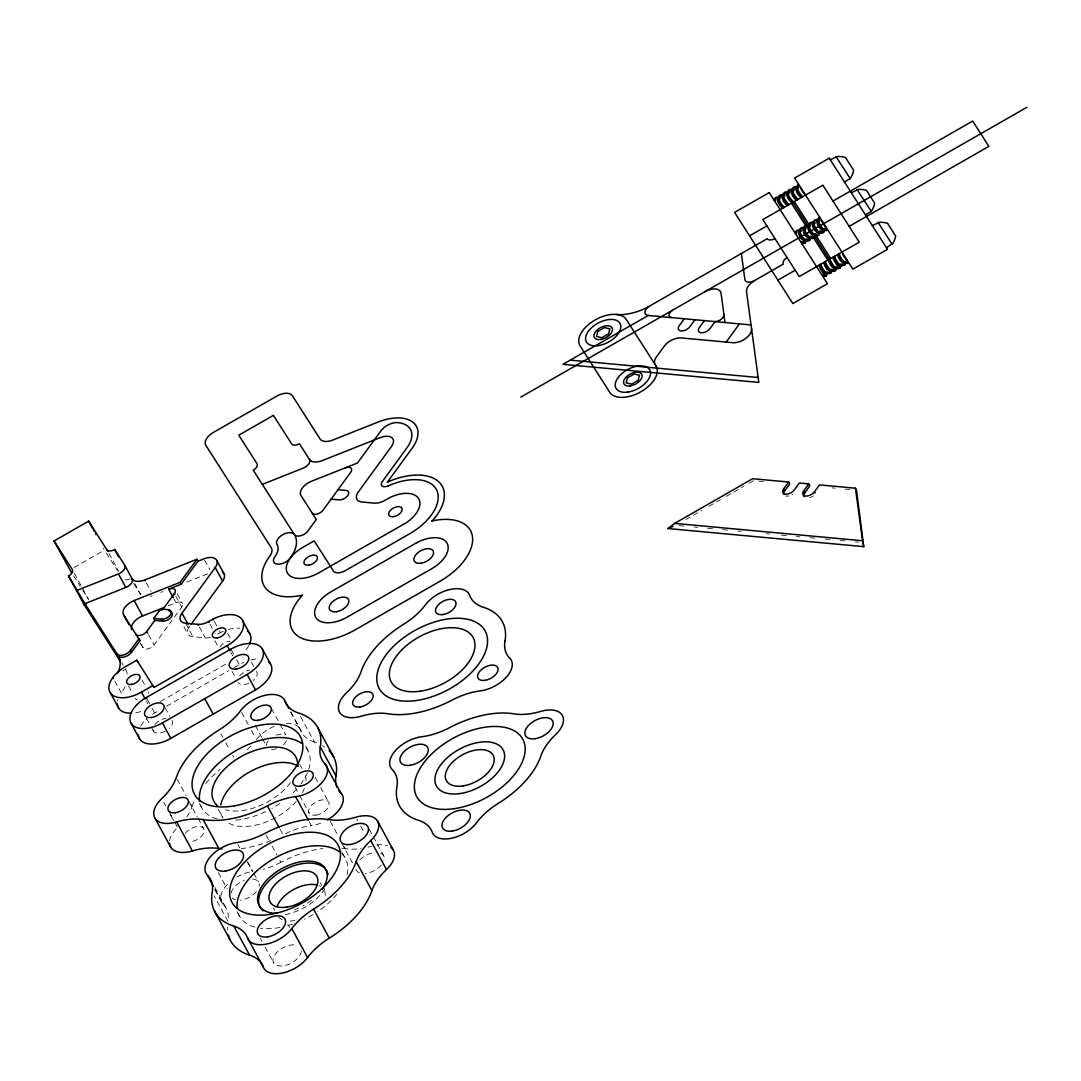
<?xml version="1.0" encoding="UTF-8"?>
<svg xmlns="http://www.w3.org/2000/svg" width="1081" height="1081" viewBox="0 0 1081 1081"><rect width="100%" height="100%" fill="white"/><g stroke="black" fill="none" stroke-linecap="round" stroke-linejoin="round"><path stroke-width="0.75" stroke-dasharray="5 3.75" d="M140.395 643.438L143.178 647.789A6.662 3.756 -28.5 0 0 148.232 648.789A6.662 3.756 -28.5 0 0 154.083 644.965L172.217 620.102M174.595 616.846L181.716 607.076A6.662 3.756 -28.5 0 0 181.824 602.725A6.662 3.756 -28.5 0 0 176.054 602.712L167.677 606.036M210.471 637.385A13.31 7.499 -28.5 0 1 205.282 637.898L192.972 636.763A13.31 7.499 -28.5 0 1 189.337 626.71L191.148 624.223M74.116 567.471L104.425 550.121M160.42 701.515L226.564 663.653M152.597 714.284A26.62 14.999 -28.5 0 1 154.637 713.041L159.934 710.014M166.542 706.231L228.713 670.625M234.009 667.599L239.293 664.572A26.62 14.999 -28.5 0 1 243.63 662.369M685.827 519.542L701.731 510.435M708.947 506.3L720.514 499.679M726.297 496.368L743.633 486.436M749.417 483.126L753.754 480.64M160.718 592.415L162.893 591.55M186.824 582.064L207.917 573.7M758.659 481.099L763.551 481.545M831.978 487.869L835.248 488.18M845.045 489.085L849.95 489.531M679.071 525.636L684.097 526.109M694.164 527.028L697.529 527.339M707.596 528.271L712.622 528.744M722.689 529.663L727.716 530.136M737.783 531.068L741.147 531.379M766.307 533.703L769.658 534.014M781.401 535.095L786.441 535.554M796.508 536.487L799.859 536.798M809.926 537.73L814.952 538.189M825.019 539.122L830.059 539.595M840.126 540.514L845.153 540.986M855.22 541.919L858.571 542.23M133.598 583.443L140.516 594.266A13.31 7.499 -28.5 0 0 140.868 594.739M106.262 552.999L117.343 570.336M73.589 575.903L80.237 586.307M82.71 590.172L88.034 598.496A6.662 3.756 -28.5 0 1 88.372 599.887M369.283 829.262L372.432 835.059M373.215 836.505L383.444 855.341M356.825 819.033L357.811 820.844M360.757 826.276L364.689 833.519M300.626 716.676L314.395 742.052A79.859 45.01 -28.5 0 1 317.26 743.052M290.87 712.082L300.707 730.202A53.239 29.998 -28.5 0 0 314.395 742.052M290.573 711.906L301.585 732.188M204.66 560.188L209.809 569.66M305.693 746.403L307.896 750.457M315.166 777.361L317.517 781.698M320.665 787.495L328.543 801.994M251.333 662.085L254.373 667.707M271.547 708.65L279.411 723.148M280.195 724.594L285.708 734.742M299.775 764.321L302.072 768.537M330.327 821.452L337.218 834.127M344.109 846.815L345.096 848.626A53.239 29.998 -28.5 0 0 361.027 848.558M227.686 633.29L231.361 640.06M341.704 843.139L352.73 863.435M341.826 851.896L345.501 858.652M231.956 651.046L233.523 653.937M236.671 659.734L239.293 664.572M214.403 621.629L217.159 626.696M219.457 630.926L220.375 632.615L215.97 635.128L215.051 633.439M230.834 652.343L232.672 655.721M209.998 624.129L213.214 630.047M231.996 671.301L235.82 678.327M294.978 787.009L298.91 794.265M299.707 795.711L309.152 813.101M214.862 640.641L218.524 647.411M309.396 822.006L311.369 825.627A26.62 14.999 -28.5 0 0 323.692 821.911M255.292 725.554L261.588 737.147M262.386 738.607L266.318 745.849M199.309 626.912L205.282 637.898M177.338 594.05L182.473 603.522M241.658 712.447L248.549 725.135M251.495 730.567L255.427 737.81M175.744 596.09L181.716 607.076M188.878 625.858L189.337 626.71M173.757 598.482L176.054 602.712M185.621 623.237L192.972 636.763M320.206 882.691L321.665 885.407M146.286 582.862L151.016 591.564M280.168 829.424L283.114 834.856A53.239 29.998 -28.5 0 1 311.369 825.627M220.889 733.661L222.862 737.283M225.807 742.715L229.74 749.971M232.699 755.403L233.672 757.213M134.747 583.632L140.516 594.266M266.102 835.127L269.047 840.559M272.007 845.991L276.925 855.057M279.871 860.49L280.857 862.3A79.859 45.01 -28.5 0 1 322.746 848.517M108.884 553.296L118.734 571.417M103.371 548.189L103.898 549.148M148.583 634.817L154.083 644.965M140.881 643.56L143.178 647.789M287.965 924.552L289.546 927.457M165.136 707.744L169.717 716.176M273.29 907.783L274.75 910.486M247.495 861.652L253.008 871.799M253.792 873.245L258.521 881.947M237.847 844.356L239.82 847.977M247.684 862.476L252.603 871.529M218.2 809.183L222.781 817.614A46.591 26.255 -28.5 0 1 220.443 810.628M142.057 680.003L145.881 687.03M147.286 699.515L149.908 704.353M152.016 708.217L154.637 713.041M146.178 700.812L147.746 703.717M199.485 803.521L201.688 807.588M74.251 573.133L88.034 598.496M121.707 662.531L123.18 665.234M146.584 718.379L150.394 725.405M151.151 726.81L153.448 731.026M128.477 685.935L132.287 692.962M177.284 779.36L186.148 795.67M191.067 804.723L192.04 806.534A53.239 29.998 -28.5 0 1 186.554 817.195M188.662 801.048L197.323 816.993M198.107 818.452L203.62 828.6M260.399 938.443L261.98 941.335M265.129 947.132L273.777 963.076M114.87 681.057L121.302 692.894A26.62 14.999 -28.5 0 0 119.532 695.61M218.362 872.637L227.01 888.582M237.077 911.729L239.279 915.783M214.889 887.487L225.915 907.783M215.349 889.812L223.213 904.297A53.239 29.998 -28.5 0 1 227.956 921.282L214.173 895.906M214.822 889.568L221.902 902.621M169.271 812.155L173.987 820.857M174.771 822.303L178.716 829.559M163.717 802.251L165.677 805.872M170.595 814.939L173.555 820.371M183.973 626.656L187.972 634.128M813.304 495.855A6.918 3.905 -28.5 0 1 809.534 497.679M792.589 494.382A6.918 3.905 -28.5 0 1 791.981 494.747M788.765 495.963A6.918 3.905 -28.5 0 1 785.644 495.949M376.715 845.058A26.62 14.999 -28.5 0 1 387.579 845.693M371.58 846.207A53.239 29.998 -28.5 0 1 368.04 847.166M227.456 929.755A79.859 45.01 -28.5 0 1 227.388 926.971M341.745 848.166A79.859 45.01 -28.5 0 1 345.096 848.626M280.857 862.3A53.239 29.998 -28.5 0 1 263.088 869.408M223.213 904.297A26.62 14.999 -28.5 0 1 227.726 884.028M236.725 877.123A26.62 14.999 -28.5 0 1 250.968 871.786M324.503 890.649A26.62 14.999 -28.5 0 1 324.543 898.541M294.924 920.512A26.62 14.999 -28.5 0 1 287.965 920.931M282.29 919.634A26.62 14.999 -28.5 0 1 278.52 916.985M319.273 885.731A26.62 14.999 -28.5 0 1 320.76 886.488M380.782 853.179A15.445 8.702 -28.5 0 1 383.836 860.611M381.309 864.962A15.445 8.702 -28.5 0 1 365.256 873.556M359.324 872.853A15.445 8.702 -28.5 0 1 356.027 869.219M359.73 860.017A15.445 8.702 -28.5 0 1 374.85 852.477M252.562 879.029A15.445 8.702 -28.5 0 1 259.183 886.177M256.386 891.568A15.445 8.702 -28.5 0 1 240.333 900.149M235.388 899.797A15.445 8.702 -28.5 0 1 232.212 897.906M231.077 893.055A15.445 8.702 -28.5 0 1 244.306 880.434M301.356 950.983A15.445 8.702 -28.5 0 1 283.263 965.846A15.445 8.702 -28.5 0 1 274.844 954.901A15.445 8.702 -28.5 0 1 296.91 945.226M324.908 888.501A37.93 21.377 -28.5 0 1 284.925 914.594M341.799 853.733A60.306 33.984 -28.5 0 1 347.055 874.772M336.934 894.136A60.306 33.984 -28.5 0 1 317.476 911.688M312.936 914.594A60.306 33.984 -28.5 0 1 304.491 919.201M292.546 924.133A60.306 33.984 -28.5 0 1 287.006 925.849M280.033 927.444A60.306 33.984 -28.5 0 1 260.562 928.268M254.724 927.106A60.306 33.984 -28.5 0 1 238.036 912.864M311.423 900.257A37.93 21.377 -28.5 0 1 303.058 905.756M298.775 907.918A37.93 21.377 -28.5 0 1 293.519 910.094M270.885 840.572A79.859 45.01 -28.5 0 1 241.225 848.653M192.04 806.534A79.859 45.01 -28.5 0 1 194.526 800.44M205.701 783.509A79.859 45.01 -28.5 0 1 220.132 769.402M322.557 745.566A79.859 45.01 -28.5 0 1 324.949 747.093M286.316 723.486A26.62 14.999 -28.5 0 1 300.707 730.202M256.413 739.634A26.62 14.999 -28.5 0 1 276.141 725.648M250.833 746.147A53.239 29.998 -28.5 0 1 245.455 751.173M169.568 840.802A26.62 14.999 -28.5 0 1 176.257 828.83M185.162 833.519A11.175 6.297 -28.5 0 1 198.999 826.465A11.175 6.297 -28.5 0 1 203.025 834.248A11.175 6.297 -28.5 0 1 189.459 841.829M286.465 740.782A11.175 6.297 -28.5 0 1 281.911 745.971M276.385 748.741A11.175 6.297 -28.5 0 1 270.547 749.309M266.534 745.62A11.175 6.297 -28.5 0 1 268.642 740.336M276.196 735.107A11.175 6.297 -28.5 0 1 285.181 734.945M305.491 775.766A46.591 26.255 -28.5 0 1 305.964 781.131M304.383 788.319A46.591 26.255 -28.5 0 1 302.383 792.684M296.248 801.44A46.591 26.255 -28.5 0 1 226.037 821.263M306.261 747.876A60.306 33.984 -28.5 0 1 300.964 783.833M296.68 789.035A60.306 33.984 -28.5 0 1 290.816 794.913M279.884 803.48A60.306 33.984 -28.5 0 1 271.831 808.439M265.629 811.601A60.306 33.984 -28.5 0 1 232.928 820.398M217.132 818.912A60.306 33.984 -28.5 0 1 200.444 804.669M290.465 782.739A46.591 26.255 -28.5 0 1 225.402 809.75M250.806 659.91A26.62 14.999 -28.5 0 1 257.994 658.924M140.679 726.108A26.62 14.999 -28.5 0 1 146.705 718.797M172.014 720.392A10.702 6.027 -28.5 0 1 169.163 728.486M165.136 731.256A10.702 6.027 -28.5 0 1 152.907 729.418M154.921 724.365A10.702 6.027 -28.5 0 1 166.055 718.406M256.346 671.477A10.702 6.027 -28.5 0 1 253.062 680.665M248.9 683.206A10.702 6.027 -28.5 0 1 238.104 682.543M239.59 675.882A10.702 6.027 -28.5 0 1 249.738 670.058M248.9 645.425A26.728 15.066 -28.5 0 1 243.657 652.302M220.389 632.642A26.728 15.066 -28.5 0 1 223.294 631.29M228.456 629.48A26.728 15.066 -28.5 0 1 239.82 628.237M152.164 595.78A13.31 7.499 -28.5 0 1 150.205 596.347M125.382 669.288A41.2 23.214 -28.5 0 1 127.274 674.206M125.153 686.489A41.2 23.214 -28.5 0 1 121.302 692.894M140.652 711.595A26.62 14.999 -28.5 0 1 134.868 712.92M117.464 701.204A26.62 14.999 -28.5 0 1 117.761 699.826M220.011 647.073A7.391 4.162 -28.5 0 1 229.969 641.371M122.694 671.031A26.62 14.999 -28.5 0 1 126.315 668.72M148.475 691.948A7.391 4.162 -28.5 0 1 148.489 693.272M137.611 699.92A7.391 4.162 -28.5 0 1 135.166 698.258M129.936 578.808A6.662 3.756 -28.5 0 1 124.234 579.754M316.044 815.101A11.175 6.297 -28.5 0 0 328.813 802.494A11.175 6.297 -28.5 0 0 311.679 805.061A11.175 6.297 -28.5 0 0 316.044 815.101"/><path stroke-width="1.5" d="M781.766 194.715A2.648 1.5 -28.5 0 0 781.036 194.594L778.712 196.053L778.806 198.877A54.861 30.917 -28.5 0 0 780.901 203.201A52.456 29.552 -28.5 0 0 784.32 207.255M787.184 192.269L786.4 192.053A2.648 1.5 -28.5 0 0 785.657 191.945L783.333 193.418L783.414 196.229A54.861 30.917 -28.5 0 0 785.522 200.553M791.805 189.621L791.022 189.405A2.648 1.5 -28.5 0 0 790.279 189.297L787.941 190.769L788.035 193.58M795.63 186.77A2.648 1.5 -28.5 0 0 794.886 186.662L792.562 188.121L792.657 190.945M808.142 225.145L807.426 224.956A2.648 1.5 -28.5 0 0 806.683 224.848L804.345 226.307L804.44 229.131M810.561 222.497L808.912 223.821L809.061 226.483M819.695 217.267L818.141 218.524L818.29 221.2M773.901 199.877L775.685 197.539M829.532 258.562L830.167 261.494A52.374 29.511 -28.5 0 0 833.424 266.534L835.937 268.385M828.397 259.17L829.019 262.102A53.496 30.146 -28.5 0 0 831.424 266.156L834.478 268.912L836.653 268.48M782.901 195.175L783.603 198.566A53.104 29.93 -28.5 0 0 784.874 200.931A38.362 21.62 -28.5 0 0 788.508 204.863M778.469 196.931L778.982 201.201A53.104 29.93 -28.5 0 0 780.252 203.566A38.362 21.62 -28.5 0 0 783.887 207.511M782.901 195.175L783.09 194.283M787.711 191.634L788.211 195.918A52.888 29.809 -28.5 0 0 791.333 200.688L793.805 202.552M792.332 188.986L792.832 193.269A53.104 29.93 -28.5 0 0 794.103 195.634A38.362 21.62 -28.5 0 0 797.737 199.58M796.94 186.351L797.454 190.621A53.104 29.93 -28.5 0 0 798.724 192.999A38.362 21.62 -28.5 0 0 802.359 196.931M799.494 229.821L800.008 234.104A52.766 29.741 -28.5 0 0 803.169 238.928L805.669 240.779M804.115 227.186L804.615 231.456A52.766 29.741 -28.5 0 0 807.777 236.28L810.291 238.131M808.737 224.537L809.237 228.821A52.766 29.741 -28.5 0 0 812.399 233.631L815.398 235.617M805.669 241.955L805.831 241.198M813.344 221.889L813.858 226.172A52.766 29.741 -28.5 0 0 817.02 230.983L820.02 232.983M810.453 238.55L810.291 239.32A1.703 0.959 -28.5 0 1 809.655 240.428M817.966 219.254L818.479 223.524A52.766 29.741 -28.5 0 0 821.641 228.348L824.141 230.199M814.912 236.671L815.06 235.928M819.52 234.023L819.682 233.266M824.303 230.618L824.141 231.388A1.703 0.959 -28.5 0 1 823.519 232.496M826.695 274.858L826.857 274.101M831.316 272.223L831.478 271.453M835.937 269.574L836.086 268.804M840.545 266.926L840.707 266.169M845.166 264.291L845.328 263.521M805.561 225.375L791.414 203.242L793.346 203.174L794.265 201.579M791.4 203.214L762.821 219.565L799.237 276.56L827.816 260.197L828.749 258.575L830.694 258.548L859.273 242.185L822.857 185.189L794.278 201.552L808.75 224.186M819.736 217.335L819.29 218.727A15.553 8.77 -28.5 0 0 819.384 219.943L819.601 220.983M886.474 247.738L892.974 243.211A31.146 17.553 -28.5 0 0 895.636 236.023L887.569 223.389M789.468 189.743L789.346 193.377M802.791 227.605A2.648 1.5 -28.5 0 0 802.061 227.496L800.913 228.686L801.129 231.564M816.641 219.673A2.648 1.5 -28.5 0 0 815.912 219.565L814.763 220.754L814.993 223.632M107.911 551.486L88.683 521.123L54.05 540.959L72.292 569.511A6.662 3.756 -28.5 0 1 68.535 575.984L84.926 603.671L116.978 653.829A8.256 4.648 -28.5 0 0 123.248 655.059A8.256 4.648 -28.5 0 0 130.504 650.316L138.909 638.79L139.962 640.722L131.558 652.248A8.256 4.648 -28.5 0 1 124.288 656.991A8.256 4.648 -28.5 0 1 118.032 655.762A41.2 23.214 -28.5 0 1 117.815 672.963M170.433 611.805A6.918 3.905 -28.5 0 1 171.068 617.292A6.918 3.905 -28.5 0 1 162.609 621.102L154.799 620.386L153.745 618.454L160.65 608.981L168.46 609.711L169.312 611.278M127.342 621.683L123.666 614.927A13.31 7.499 -28.5 0 1 134.152 600.536L180.108 582.321L196.918 559.269L197.958 561.201L181.149 584.253L168.704 589.186L173.298 597.644M136.287 635.115L135.828 634.263A6.662 3.756 -28.5 0 0 140.881 635.25A6.662 3.756 -28.5 0 0 146.746 631.426L154.799 620.386M162.501 609.833L174.379 593.55A6.662 3.756 -28.5 0 0 174.473 589.199A6.662 3.756 -28.5 0 0 168.704 589.186M227.213 645.668A26.728 15.066 -28.5 0 0 242.549 620.278A26.728 15.066 -28.5 0 0 213.038 619.116L208.619 621.602A13.31 7.499 -28.5 0 1 197.931 624.372L185.621 623.237A13.31 7.499 -28.5 0 1 181.986 613.184L215.254 567.566A13.31 7.499 -28.5 0 0 215.47 558.85A13.31 7.499 -28.5 0 0 203.931 558.836L197.958 561.201M191.148 624.223L222.605 581.092A13.31 7.499 -28.5 0 0 222.362 572.079M387.39 482.14L412.131 448.223A39.929 22.498 -28.5 0 0 412.753 422.103A39.929 22.498 -28.5 0 0 378.147 422.049L332.61 440.102A13.31 7.499 -28.5 0 1 320.017 438.94L292.451 395.808A13.31 7.499 -28.5 0 0 276.858 396.078L213.362 432.441A13.31 7.499 -28.5 0 0 205.863 445.386L271.263 547.743A14.58 8.216 -28.5 0 1 269.818 556.093A53.239 29.998 -28.5 0 0 302.531 595.118A53.239 29.998 -28.5 0 0 298.383 636.412A53.239 29.998 -28.5 0 0 355.23 629.804L439.886 581.321A53.239 29.998 -28.5 0 0 472.465 536.73A53.239 29.998 -28.5 0 0 431.9 521.028M684.259 318.773L679.206 325.705A6.918 3.905 -28.5 0 0 681.098 330.921A6.918 3.905 -28.5 0 0 689.894 326.692L694.934 319.773M704.393 320.638L699.339 327.557A6.918 3.905 -28.5 0 0 701.231 332.786A6.918 3.905 -28.5 0 0 710.028 328.543L715.082 321.625L751.038 324.949M726.148 342.082L739.431 323.881M804.088 496.611A6.918 3.905 -28.5 0 1 804.805 492.747L809.845 485.828L808.791 483.896L799.345 483.018L794.292 489.936A6.918 3.905 -28.5 0 1 785.509 494.179A6.918 3.905 -28.5 0 1 783.617 488.95L788.657 482.031L789.711 483.964L784.657 490.882A6.918 3.905 -28.5 0 0 783.779 494.382M788.657 482.031L752.7 478.707L674.666 523.393L667.882 528.541L863.746 546.648L856.49 490.139L855.436 488.207L819.479 484.883L814.439 491.801A6.918 3.905 -28.5 0 1 805.642 496.044A6.918 3.905 -28.5 0 1 803.751 490.815L808.791 483.896M780.32 194.918L780.117 198.661M784.941 192.283L784.725 196.026M794.184 186.986L793.967 190.729M798.967 230.456L798.197 230.239A2.648 1.5 -28.5 0 0 797.44 230.131L796.292 231.334L796.521 234.212M806.075 225.091L805.75 228.915M830.289 159.799L837.532 156.461A31.146 17.553 -28.5 0 1 845.504 157.556L853.598 170.217A31.146 17.553 -28.5 0 1 850.923 177.406L850.179 178.622L836.018 156.529M778.388 197.296L777.104 198.85L778.252 202.701A55.739 31.417 -28.5 0 0 779.117 204.214A38.362 21.62 -28.5 0 0 782.752 208.16M783.009 194.648L781.725 196.215L782.86 200.053A55.739 31.417 -28.5 0 0 783.739 201.579A38.362 21.62 -28.5 0 0 787.373 205.512M787.63 192.013L786.346 193.567L787.481 197.418A53.496 30.146 -28.5 0 0 790.17 201.309L792.63 203.187M792.251 189.364L790.954 190.918L792.103 194.769A55.739 31.417 -28.5 0 0 792.968 196.283A38.362 21.62 -28.5 0 0 796.616 200.228M796.859 186.716L795.575 188.283L796.724 192.121A55.739 31.417 -28.5 0 0 797.589 193.648A38.362 21.62 -28.5 0 0 801.224 197.58M749.552 235.82L766.875 225.902M844.423 181.932L850.152 178.662M832.992 201.052L972.684 121.058L988.858 146.381L849.166 226.375M851.315 192.702L858.557 189.364A31.146 17.553 -28.5 0 1 866.53 190.459L874.624 203.12A31.146 17.553 -28.5 0 1 871.948 210.309L871.259 211.444L857.03 189.418M715.095 321.598L648.289 315.463L562.958 364.324L758.821 382.417L746.525 291.654A13.31 7.499 -28.5 0 1 754.673 280.492L783.36 264.061A6.662 3.756 -28.5 0 1 787.117 257.589M796.711 230.442L794.913 232.82M801.332 227.794L799.67 229.104L799.818 231.78M815.182 219.862L813.52 221.173L813.682 223.835M799.413 230.199L798.129 231.753L799.264 235.604A56.09 31.606 -28.5 0 0 801.156 238.563L804.223 241.293L806.629 240.739M804.034 227.551L802.751 229.118L803.886 232.956A56.09 31.606 -28.5 0 0 805.777 235.915L808.845 238.658L811.236 238.104M808.656 224.916L807.358 226.47L808.507 230.307A56.09 31.606 -28.5 0 0 810.399 233.266L813.466 236.009L815.858 235.455M813.263 222.267L811.98 223.821L813.128 227.672A56.09 31.606 -28.5 0 0 815.006 230.618L818.074 233.361L820.479 232.807M817.885 219.619L816.601 221.173L817.736 225.024A56.09 31.606 -28.5 0 0 819.628 227.983L822.695 230.726L825.1 230.172M520.826 397.105L1026.95 107.276M809.412 240.455L807.588 241.252L805.223 240.063M814.155 237.739L812.209 238.604L809.845 237.415M823.276 232.523L821.438 233.32L819.074 232.131M865.449 214.835L871.178 211.565M872.326 225.605L879.583 222.267A31.146 17.553 -28.5 0 1 887.542 223.362M777.874 280.141L795.184 270.223M154.043 687.435L136.814 660.18L125.261 666.788A26.62 14.999 -28.5 0 0 110.262 692.678A26.62 14.999 -28.5 0 0 141.449 692.124L152.989 685.503L154.043 687.435L227.159 645.573L229.915 650.654M825.938 275.925L823.492 276.709A8.04 4.527 -28.5 0 1 822.803 276.412M835.167 270.642L833.235 271.507L830.87 270.318M839.788 267.993L837.843 268.858L835.478 267.669A53.172 29.957 -28.5 0 1 832.194 263.71A49.118 27.674 -28.5 0 1 829.884 258.562M403.483 524.339L318.827 572.822A26.62 14.999 -28.5 0 1 287.641 573.376A26.62 14.999 -28.5 0 1 302.639 547.486L314.179 540.878L333.394 570.957A9.986 5.621 -28.5 0 0 345.096 570.741L409.55 533.838A46.713 26.322 -28.5 0 0 436.927 490.558A46.713 26.322 -28.5 0 0 388.376 485.855M139.638 738.931L131.247 723.473A26.62 14.999 -28.5 0 1 146.246 697.583L230.902 649.113A26.62 14.999 -28.5 0 1 262.075 648.546L270.48 664.018M131.247 723.473A26.62 14.999 -28.5 0 0 162.42 722.919L247.09 674.436A26.62 14.999 -28.5 0 0 262.075 648.546M138.3 734.945A26.62 14.999 -28.5 0 0 170.825 738.377L255.481 689.894A26.62 14.999 -28.5 0 0 268.615 661.923M846.112 263.075L843.721 263.629L840.653 260.886A55.739 31.417 -28.5 0 1 839.626 259.44A38.362 21.62 -28.5 0 1 837.64 254.562M841.477 265.723L844.288 265.426L840.734 263.886M832.262 271.007L829.87 271.561L826.803 268.818M827.627 273.655L830.438 273.358L826.87 271.817M667.882 528.541L673.098 526.406M262.305 484.369L303.166 468.168A8.013 4.513 -28.5 0 0 309.49 459.493A13.31 7.499 -28.5 0 0 322.084 460.668L380.255 437.602A13.31 7.499 -28.5 0 1 391.781 437.616A13.31 7.499 -28.5 0 1 391.579 446.331L358.311 491.95A13.31 7.499 -28.5 0 0 361.946 502.003L374.256 503.138A13.31 7.499 -28.5 0 0 384.944 500.368L389.349 497.855A26.728 15.066 -28.5 0 1 418.874 499.044A26.728 15.066 -28.5 0 1 403.537 524.434M77.589 590.131L118.451 573.93A8.013 4.513 -28.5 0 0 124.774 565.268L114.721 549.54A6.662 3.756 -28.5 0 1 106.924 549.675M84.926 603.671L125.801 587.469A8.013 4.513 -28.5 0 0 132.125 578.808A13.31 7.499 -28.5 0 0 144.719 579.97L196.918 559.269M131.679 629.642A13.31 7.499 -28.5 0 1 142.543 615.994L163.488 607.698M823.384 232.442L819.655 230.929M809.534 240.374L805.858 238.915M814.007 237.779L810.466 236.266M839.653 268.034L836.167 266.575M835.032 270.682L831.438 269.128M825.803 275.966L822.317 274.506M570.255 360.135L758.159 377.499M338.029 489.679L345.839 490.409A6.918 3.905 -28.5 0 1 347.731 495.625A6.918 3.905 -28.5 0 1 338.934 499.868L331.124 499.152M674.666 523.393L862.557 540.757L863.746 546.648M153.745 618.454L161.555 619.17A6.918 3.905 -28.5 0 0 170.352 614.927A6.918 3.905 -28.5 0 0 168.46 609.711M795.643 186.756L796.413 186.972M781.793 194.688L782.563 194.904M777.942 197.553L777.171 197.337A2.648 1.5 -28.5 0 0 776.415 197.228L775.266 198.431L775.496 201.309M816.668 219.659L817.439 219.875M812.817 222.524L812.047 222.308A2.648 1.5 -28.5 0 0 811.29 222.2L810.142 223.402L810.372 226.28M802.805 227.591L803.588 227.807M845.288 261.183L846.153 261.859A17.364 9.783 -28.5 0 0 846.896 262.318C851.085 263.845 843.423 263.98 842.653 261.251A51.699 29.133 -28.5 0 1 840.775 258.791A38.362 21.62 -28.5 0 1 838.775 253.913M831.802 271.169L828.803 269.183A51.699 29.133 -28.5 0 1 826.911 266.723A38.362 21.62 -28.5 0 1 824.911 261.845M840.545 265.737L838.032 263.899A51.699 29.133 -28.5 0 1 836.154 261.44A38.362 21.62 -28.5 0 1 834.154 256.562M826.695 273.669L824.181 271.831M845.788 263.142L844.72 262.386M823.695 229.483C824.938 231.604 829.627 230.064 825.87 229.415A17.364 9.783 -28.5 0 1 825.127 228.956L824.33 228.334M815.033 233.577C819.844 235.536 818.29 237.117 814.466 234.78A54.442 30.673 -28.5 0 1 809.169 226.429M801.183 241.509L804.913 243.022L802.116 243.671A9.661 5.446 -28.5 0 1 801.656 243.455M878.056 222.321L892.176 244.414M816.236 235.901L830.694 258.548M793.373 203.201L807.169 224.821M814.925 236.942L828.735 258.575M813.655 238.036L827.816 260.197M309.49 459.493L299.437 443.764A6.662 3.756 -28.5 0 1 291.64 443.899L273.398 415.361L238.766 435.184L257.008 463.735A6.662 3.756 -28.5 0 1 253.251 470.208L294.356 534.527A41.2 23.214 -28.5 0 1 290.276 558.12A9.986 5.621 -28.5 0 1 277.574 564.187A9.986 5.621 -28.5 0 1 274.939 556.607A21.228 11.972 -28.5 0 0 277.033 544.446A9.986 5.621 -28.5 0 1 282.668 534.73A9.986 5.621 -28.5 0 1 294.356 534.527A8.256 4.648 -28.5 0 0 300.613 535.757A8.256 4.648 -28.5 0 0 307.882 531.014L316.287 519.488L301.031 495.625A13.31 7.499 -28.5 0 1 311.531 481.234L357.473 463.019L380.998 430.779A13.31 7.499 -28.5 0 1 397.903 422.617A33.281 18.755 -28.5 0 1 406.997 447.75L382.255 481.667A6.662 3.756 -28.5 0 0 382.269 486.112A6.662 3.756 -28.5 0 0 388.376 485.842M123.666 614.927L139.962 640.722M71.63 572.822L54.05 540.959M68.535 575.984L84.277 604.968L120.248 661.248M814.439 491.801L815.088 493.004M803.751 490.815L804.805 492.747M783.617 488.95L784.657 490.882M390.903 847.409A26.62 14.999 -28.5 0 1 386.485 869.543A53.239 29.998 -28.5 0 0 371.932 890.622A79.859 45.01 -28.5 0 1 329.313 938.132A53.239 29.998 -28.5 0 0 307.558 957.536A26.62 14.999 -28.5 0 1 282.641 972.995A26.62 14.999 -28.5 0 1 263.264 966.968A53.239 29.998 -28.5 0 0 249.576 955.118L233.834 926.12A79.859 45.01 -28.5 0 1 212.214 892.284A53.239 29.998 -28.5 0 0 207.471 875.313A26.62 14.999 -28.5 0 1 210.836 856.26A26.62 14.999 -28.5 0 1 236.861 842.545A53.239 29.998 -28.5 0 0 265.115 833.316A79.859 45.01 -28.5 0 1 329.354 819.641A53.239 29.998 -28.5 0 0 355.838 817.222A26.62 14.999 -28.5 0 1 377.404 820.803L393.146 849.788M318.017 728.121L333.759 757.119M170.825 847.369L155.083 818.371A26.62 14.999 -28.5 0 1 161.745 798.629A53.239 29.998 -28.5 0 0 176.298 777.55A79.859 45.01 -28.5 0 1 218.916 730.04A53.239 29.998 -28.5 0 0 240.671 710.636A26.62 14.999 -28.5 0 1 265.602 695.178A26.62 14.999 -28.5 0 1 284.979 701.204A53.239 29.998 -28.5 0 0 298.653 713.055A79.859 45.01 -28.5 0 1 320.273 746.89L336.015 775.888A53.239 29.998 -28.5 0 0 337.069 787.414M377.404 820.803A26.62 14.999 -28.5 0 1 370.742 840.545L386.485 869.543M216.781 560.458L224.118 573.984M320.273 746.89A53.239 29.998 -28.5 0 0 325.016 763.875L334.853 781.995M335.84 783.806L340.758 792.859A26.62 14.999 -28.5 0 1 327.246 820.033M215.254 567.566L222.605 581.092M242.833 620.994L250.184 634.52M284.979 701.204L288.911 708.447M370.742 840.545A53.239 29.998 -28.5 0 0 356.19 861.638L371.932 890.622M247.09 674.436L255.481 689.894M230.902 649.113L231.429 650.073M213.025 619.089L213.484 619.94M208.619 621.602L209.079 622.44M180.108 582.321L181.149 584.253M155.083 818.371A26.62 14.999 -28.5 0 0 176.649 821.965A53.239 29.998 -28.5 0 1 203.147 819.547A79.859 45.01 -28.5 0 0 267.372 805.872A53.239 29.998 -28.5 0 1 295.626 796.629L308.409 820.195M197.931 624.372L198.391 625.21M174.379 593.55L174.838 594.401M181.986 613.184L187.959 624.169M160.65 608.981L161.312 610.197M144.719 579.97L145.246 580.929M267.372 805.872L279.182 827.614M204.755 698.677L213.146 714.136M161.555 619.17L162.609 621.102M356.19 861.638A79.859 45.01 -28.5 0 1 313.571 909.148L329.313 938.132M124.774 565.268L133.166 580.74M114.721 549.54L118.653 556.783M134.152 600.536L142.543 615.994M118.451 573.93L125.801 587.469M88.683 521.123L91.899 527.042M92.358 527.893L92.817 528.744M93.736 530.433L94.196 531.271M95.574 533.811L96.033 534.663M146.746 631.426L147.665 633.128M127.855 622.656L128.909 624.588M313.571 909.148A53.239 29.998 -28.5 0 0 291.816 928.538L307.558 957.536M136.814 660.18L137.855 662.113M130.504 650.316L131.558 652.248M162.42 722.919L170.825 738.377M146.246 697.583L146.773 698.556M141.449 692.124L145.124 698.88M116.978 653.829L119.41 658.302M119.869 659.14L120.329 659.991M203.147 819.547L218.875 848.531A79.859 45.01 -28.5 0 0 222.227 848.99M112.91 677.422L113.559 678.638M233.834 926.12A53.239 29.998 -28.5 0 1 247.522 937.97L263.264 966.968M110.465 692.962L118.856 708.433M207.471 875.313L213.376 886.177M176.649 821.965L192.391 850.95A53.239 29.998 -28.5 0 1 218.875 848.531M214.47 911.053L230.212 940.051M798.589 188.08L798.346 187.054A15.553 8.77 -28.5 0 1 798.264 185.824C799.237 182.675 795.602 186.621 797.278 188.297A54.861 30.917 -28.5 0 0 799.372 192.621M855.436 488.207L862.557 540.757M741.363 253.522L744.89 279.587A8.013 4.513 -28.5 0 0 754.673 280.492M725.027 322.543L721.054 293.235A13.31 7.499 -28.5 0 0 704.826 291.735M821.492 220.267A47.267 26.633 -28.5 0 0 823.222 223.902A47.267 26.633 -28.5 0 0 825.816 227.037M823.763 229.442A54.442 30.673 -28.5 0 1 818.412 221.146M819.141 232.077A54.442 30.673 -28.5 0 1 813.79 223.794M809.912 237.374A54.442 30.673 -28.5 0 1 804.561 229.077M805.291 240.023A54.442 30.673 -28.5 0 1 799.94 231.726M800.467 187.364A47.267 26.633 -28.5 0 0 802.21 190.999A47.267 26.633 -28.5 0 0 804.805 194.134M802.791 196.688A52.456 29.552 -28.5 0 1 799.332 192.634M792.63 190.959A54.861 30.917 -28.5 0 0 794.751 195.269A52.456 29.552 -28.5 0 0 798.17 199.323M788.008 193.594A54.861 30.917 -28.5 0 0 790.143 197.904A49.24 27.741 -28.5 0 0 793.9 202.228M788.941 204.62A52.456 29.552 -28.5 0 1 785.482 200.58M820.303 264.494A38.362 21.62 -28.5 0 0 822.29 269.372A51.699 29.133 -28.5 0 0 824.181 271.831M819.168 265.142A38.362 21.62 -28.5 0 0 821.155 270.02A55.739 31.417 -28.5 0 0 822.182 271.453C822.29 273.885 829.154 275.452 826.249 272.966A53.172 29.957 -28.5 0 1 822.965 268.993A52.28 29.457 -28.5 0 1 820.736 264.25M823.79 262.494A38.362 21.62 -28.5 0 0 825.776 267.385A55.739 31.417 -28.5 0 0 826.803 268.818M833.019 257.21A38.362 21.62 -28.5 0 0 835.018 262.088A55.739 31.417 -28.5 0 0 836.032 263.521C836.154 265.953 843.004 267.52 840.099 265.034A53.172 29.957 -28.5 0 1 836.816 261.062A52.28 29.457 -28.5 0 1 834.586 256.319M842.518 253.17A47.267 26.633 -28.5 0 0 844.247 256.805A47.267 26.633 -28.5 0 0 846.842 259.94M841.383 258.44A52.28 29.457 -28.5 0 1 839.207 253.67M844.68 262.413A53.172 29.957 -28.5 0 1 841.437 258.413M827.533 266.372A52.28 29.457 -28.5 0 1 825.357 261.602M830.83 270.345A53.172 29.957 -28.5 0 1 827.587 266.345M845.058 264.332A1.703 0.959 -28.5 0 1 844.531 265.399M840.437 266.98A1.703 0.959 -28.5 0 1 839.923 268.047M835.816 269.615A1.703 0.959 -28.5 0 1 835.302 270.682M831.194 272.263A1.703 0.959 -28.5 0 1 830.681 273.331M826.587 274.912A1.703 0.959 -28.5 0 1 826.06 275.979M819.412 234.077A1.703 0.959 -28.5 0 1 818.898 235.145M814.79 236.712A1.703 0.959 -28.5 0 1 814.277 237.793M805.561 242.009A1.703 0.959 -28.5 0 1 805.048 243.076M654.721 363.824A13.31 7.499 -28.5 0 1 656.37 357L664.329 346.096A13.31 7.499 -28.5 0 1 681.246 337.934L732.729 342.691A13.31 7.499 -28.5 0 0 745.674 338.448A13.31 7.499 -28.5 0 0 751.552 328.759M648.289 315.463A8.256 4.648 -28.5 0 1 644.884 311.76A8.256 4.648 -28.5 0 1 649.897 305.882L767.186 238.725A6.662 3.756 -28.5 0 0 774.982 238.59M723.973 315.152A6.662 3.756 -28.5 0 1 715.257 321.598M671.125 317.517A6.662 3.756 -28.5 0 1 672.328 310.382M648.938 306.423A41.2 23.214 -28.5 0 1 616.602 314.449M387.403 482.153A53.374 30.079 -28.5 0 1 438.305 481.41A53.374 30.079 -28.5 0 1 432.022 521.069M345.028 467.951A6.662 3.756 -28.5 0 1 350.798 467.965A6.662 3.756 -28.5 0 1 350.69 472.316L323.07 510.191A6.662 3.756 -28.5 0 1 317.206 514.015A6.662 3.756 -28.5 0 1 312.152 513.029M249.576 955.118A79.859 45.01 -28.5 0 1 228.334 935.092M291.816 928.538A26.62 14.999 -28.5 0 1 266.899 943.997A26.62 14.999 -28.5 0 1 247.522 937.97M277.033 906.824A26.62 14.999 -28.5 0 1 317.584 885.123M263.007 910.81A37.93 21.377 -28.5 0 1 282.614 870.705A37.93 21.377 -28.5 0 1 328.043 874.597M237.104 908.486A60.306 33.984 -28.5 0 1 275.182 857.895A60.306 33.984 -28.5 0 1 339.258 851.612M277.385 913.296A37.93 21.377 -28.5 0 1 261.44 886.988A37.93 21.377 -28.5 0 1 309.49 861.152A37.93 21.377 -28.5 0 1 322.165 889.217M329.137 750.646A79.859 45.01 -28.5 0 1 336.015 775.888M325.016 763.875A26.62 14.999 -28.5 0 1 321.652 782.914A26.62 14.999 -28.5 0 1 295.626 796.629M340.758 792.859A53.239 29.998 -28.5 0 1 338.65 790.306M192.391 850.95A26.62 14.999 -28.5 0 1 169.487 843.248M220.794 804.859A46.591 26.255 -28.5 0 1 253.103 770.131A46.591 26.255 -28.5 0 1 298.14 766.145M199.661 801.44A60.306 33.984 -28.5 0 1 236.725 750.187A60.306 33.984 -28.5 0 1 301.667 743.404M217.632 805.804A46.591 26.255 -28.5 0 1 244.617 754.727A46.591 26.255 -28.5 0 1 297.572 765.659M247.387 630.912A26.728 15.066 -28.5 0 1 249.576 644.046M85.791 603.941A6.662 3.756 -28.5 0 1 84.277 604.968M131.206 713.217A26.62 14.999 -28.5 0 1 117.302 703.88M597.82 331.381L596.509 336.461L601.874 337.718L608.535 333.907L609.846 328.827L604.482 327.57L597.82 331.381M627.493 377.823L626.183 382.89L631.534 384.147L638.195 380.336L639.506 375.256L634.155 373.999L627.493 377.823M769.24 192.58L734.594 212.416L792.805 303.518L827.465 283.708L769.24 192.594M829.262 158.204L794.63 178.041L852.855 269.155L887.487 249.333L829.276 158.231M415.617 543.338L330.962 591.807A26.62 14.999 -28.5 0 0 315.963 617.697A26.62 14.999 -28.5 0 0 347.136 617.143L431.805 568.66A26.62 14.999 -28.5 0 0 446.804 542.77A26.62 14.999 -28.5 0 0 415.617 543.338M655.937 365.851L626.264 319.422A26.62 14.999 -28.5 0 0 595.091 319.976A26.62 14.999 -28.5 0 0 580.092 345.866L609.752 392.295A26.62 14.999 -28.5 0 0 640.938 391.741A26.62 14.999 -28.5 0 0 655.937 365.851M598.361 345.609A19.215 10.837 -28.5 0 0 620.305 323.962A19.215 10.837 -28.5 0 0 590.875 328.354A19.215 10.837 -28.5 0 0 598.361 345.609M600.644 339.475A10.121 5.702 -28.5 0 0 612.197 328.07A10.121 5.702 -28.5 0 0 596.698 330.394A10.121 5.702 -28.5 0 0 600.644 339.475M630.304 385.903A10.121 5.702 -28.5 0 0 641.857 374.499A10.121 5.702 -28.5 0 0 626.372 376.823A10.121 5.702 -28.5 0 0 630.304 385.903M628.02 392.052A19.215 10.837 -28.5 0 0 649.978 370.391A19.215 10.837 -28.5 0 0 620.535 374.796A19.215 10.837 -28.5 0 0 628.02 392.052M393.538 516.664A7.391 4.162 -28.5 0 0 401.983 508.327A7.391 4.162 -28.5 0 0 390.66 510.029A7.391 4.162 -28.5 0 0 393.538 516.664M308.869 565.147A7.391 4.162 -28.5 0 0 317.314 556.81A7.391 4.162 -28.5 0 0 305.991 558.499A7.391 4.162 -28.5 0 0 308.869 565.147M421.022 563.215A10.702 6.027 -28.5 0 0 433.251 551.161A10.702 6.027 -28.5 0 0 416.861 553.607A10.702 6.027 -28.5 0 0 421.022 563.215M336.367 611.697A10.702 6.027 -28.5 0 0 348.582 599.644A10.702 6.027 -28.5 0 0 332.191 602.09A10.702 6.027 -28.5 0 0 336.367 611.697M504.989 641.114A79.859 45.01 -28.5 0 0 483.369 607.279A53.239 29.998 -28.5 0 1 469.695 595.428A26.62 14.999 -28.5 0 0 450.318 589.402A26.62 14.999 -28.5 0 0 425.387 604.86A53.239 29.998 -28.5 0 1 403.632 624.264A79.859 45.01 -28.5 0 0 361.027 671.774A53.239 29.998 -28.5 0 1 346.46 692.853A26.62 14.999 -28.5 0 0 339.799 712.609A26.62 14.999 -28.5 0 0 361.365 716.19A53.239 29.998 -28.5 0 1 387.863 713.771A79.859 45.01 -28.5 0 0 452.088 700.096A53.239 29.998 -28.5 0 1 480.342 690.867A26.62 14.999 -28.5 0 0 506.367 677.138A26.62 14.999 -28.5 0 0 509.732 658.099A53.239 29.998 -28.5 0 1 504.989 641.114M420.468 691.164A46.591 26.255 -28.5 0 0 473.681 638.668A46.591 26.255 -28.5 0 0 402.335 649.33A46.591 26.255 -28.5 0 0 420.468 691.164M442.967 614.535A11.175 6.297 -28.5 0 0 455.736 601.928A11.175 6.297 -28.5 0 0 438.616 604.495A11.175 6.297 -28.5 0 0 442.967 614.535M485.018 680.327A11.175 6.297 -28.5 0 0 497.787 667.734A11.175 6.297 -28.5 0 0 480.667 670.288A11.175 6.297 -28.5 0 0 485.018 680.327M360.095 706.933A11.175 6.297 -28.5 0 0 372.864 694.326A11.175 6.297 -28.5 0 0 355.73 696.894A11.175 6.297 -28.5 0 0 360.095 706.933M416.496 700.488A60.306 33.984 -28.5 0 0 486.031 632.777A60.306 33.984 -28.5 0 0 393.957 645.884A60.306 33.984 -28.5 0 0 416.496 700.488M498.287 803.372A79.859 45.01 -28.5 0 0 540.905 755.862A53.239 29.998 -28.5 0 1 555.458 734.783A26.62 14.999 -28.5 0 0 562.12 715.027A26.62 14.999 -28.5 0 0 540.554 711.447A53.239 29.998 -28.5 0 1 514.07 713.865A79.859 45.01 -28.5 0 0 449.831 727.54A53.239 29.998 -28.5 0 1 421.576 736.769A26.62 14.999 -28.5 0 0 395.551 750.498A26.62 14.999 -28.5 0 0 392.187 769.537A53.239 29.998 -28.5 0 1 396.93 786.509A79.859 45.01 -28.5 0 0 418.55 820.344A53.239 29.998 -28.5 0 1 432.238 832.208A26.62 14.999 -28.5 0 0 451.615 838.234A26.62 14.999 -28.5 0 0 476.532 822.776A53.239 29.998 -28.5 0 1 498.287 803.372M452.277 831.073A15.445 8.702 -28.5 0 0 469.911 813.669A15.445 8.702 -28.5 0 0 446.264 817.209A15.445 8.702 -28.5 0 0 452.277 831.073M410.226 765.267A15.445 8.702 -28.5 0 0 427.86 747.876A15.445 8.702 -28.5 0 0 404.213 751.403A15.445 8.702 -28.5 0 0 410.226 765.267M535.149 738.674A15.445 8.702 -28.5 0 0 552.783 721.27A15.445 8.702 -28.5 0 0 529.15 724.811A15.445 8.702 -28.5 0 0 535.149 738.674M463.087 785.887A26.62 14.999 -28.5 0 0 493.476 755.889A26.62 14.999 -28.5 0 0 452.709 761.983A26.62 14.999 -28.5 0 0 463.087 785.887M459.182 793.67A37.93 21.377 -28.5 0 0 503.814 751.403A37.93 21.377 -28.5 0 0 446.277 758.673A37.93 21.377 -28.5 0 0 459.182 793.67M454.101 808.696A60.306 33.984 -28.5 0 0 523.623 740.985A60.306 33.984 -28.5 0 0 431.549 754.079A60.306 33.984 -28.5 0 0 454.101 808.696M350.433 844.45A15.445 8.702 -28.5 0 0 368.067 827.046A15.445 8.702 -28.5 0 0 344.42 830.586A15.445 8.702 -28.5 0 0 350.433 844.45M225.51 871.043A15.445 8.702 -28.5 0 0 243.144 853.639A15.445 8.702 -28.5 0 0 219.497 857.179A15.445 8.702 -28.5 0 0 225.51 871.043M267.561 936.849A15.445 8.702 -28.5 0 0 285.195 919.445A15.445 8.702 -28.5 0 0 261.548 922.985A15.445 8.702 -28.5 0 0 267.561 936.849M286.762 907.121A26.62 14.999 -28.5 0 0 317.165 877.123A26.62 14.999 -28.5 0 0 276.398 883.218A26.62 14.999 -28.5 0 0 286.762 907.121M272.209 914.013A60.306 33.984 -28.5 0 0 338.15 845.126A60.306 33.984 -28.5 0 0 244.765 861.935A60.306 33.984 -28.5 0 0 272.209 914.013M175.379 812.696A11.175 6.297 -28.5 0 0 188.148 800.102A11.175 6.297 -28.5 0 0 171.014 802.656A11.175 6.297 -28.5 0 0 175.379 812.696M300.302 786.103A11.175 6.297 -28.5 0 0 313.071 773.51A11.175 6.297 -28.5 0 0 295.951 776.063A11.175 6.297 -28.5 0 0 300.302 786.103M258.251 720.297A11.175 6.297 -28.5 0 0 271.02 707.704A11.175 6.297 -28.5 0 0 253.9 710.258A11.175 6.297 -28.5 0 0 258.251 720.297M234.618 805.804A60.306 33.984 -28.5 0 0 300.559 736.931A60.306 33.984 -28.5 0 0 207.174 753.741A60.306 33.984 -28.5 0 0 234.618 805.804M151.651 717.473A10.702 6.027 -28.5 0 0 163.866 705.42A10.702 6.027 -28.5 0 0 147.475 707.866A10.702 6.027 -28.5 0 0 151.651 717.473M236.307 668.99A10.702 6.027 -28.5 0 0 248.522 656.937A10.702 6.027 -28.5 0 0 232.145 659.383A10.702 6.027 -28.5 0 0 236.307 668.99M131.504 684.449A7.391 4.162 -28.5 0 0 139.949 676.111A7.391 4.162 -28.5 0 0 128.625 677.801A7.391 4.162 -28.5 0 0 131.504 684.449M217.213 637.898A7.391 4.162 -28.5 0 0 225.659 629.574A7.391 4.162 -28.5 0 0 214.335 631.263A7.391 4.162 -28.5 0 0 217.213 637.898"/></g></svg>
